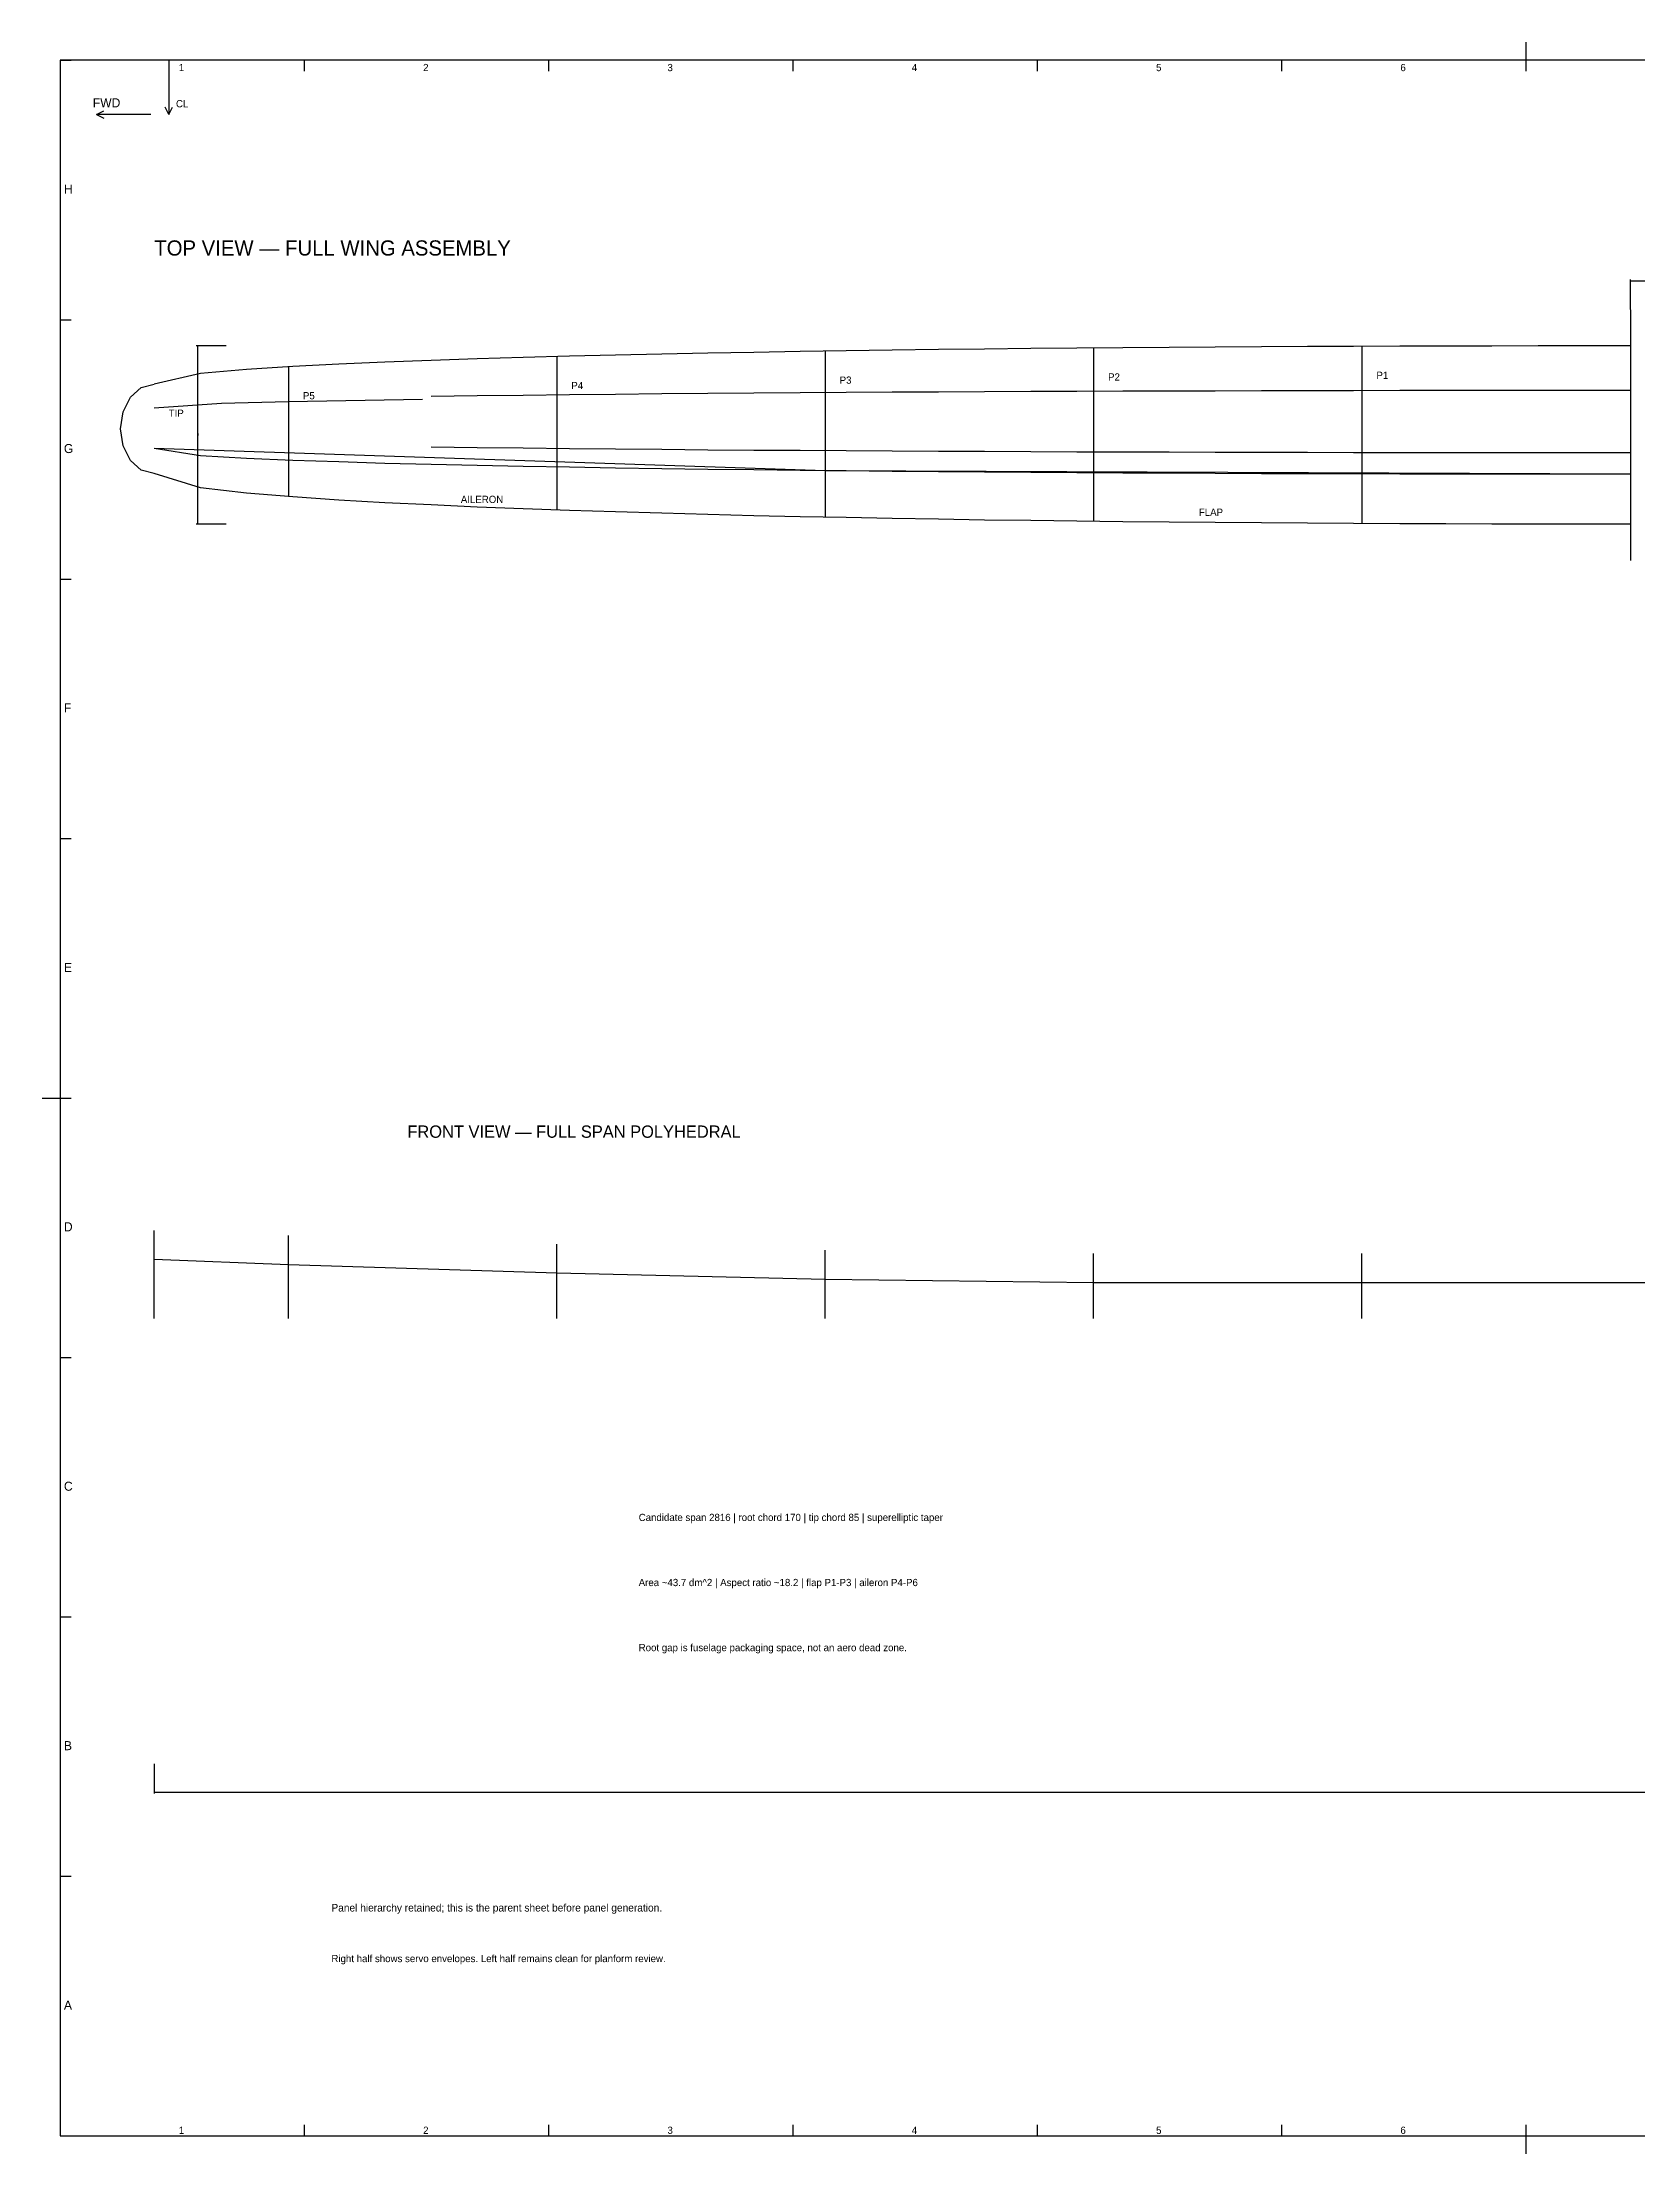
# Model space of a CAD drawing. Header units: metres. Extents: x 15 to 883, y 5 to 589.
# Drawn here: x 15 to 456, y 5 to 589 of the extents above; entities that cross this region are included whole.
import ezdxf

# ---------------------------------------------------------------- set-up
doc = ezdxf.new("R2010")
doc.units = ezdxf.units.M
for name, color, linetype in [('BORDER', 7, 'Continuous'), ('CENTERLINE', 5, 'Continuous'), ('DIMENSION', 1, 'Continuous'), ('ORIENTATION', 7, 'Continuous'), ('OUTLINE', 7, 'Continuous'), ('SECTION', 4, 'Continuous'), ('SPAR', 3, 'Continuous'), ('TEXT', 7, 'Continuous')]:
    doc.layers.add(name, color=color, linetype=linetype)
doc.styles.add('OpenSansCondensed-Light', font='OpenSansCondensed-Light.ttf')
doc.dimstyles.new('EZDXF', dxfattribs={"dimtxt": 0.25, "dimasz": 0.175, "dimexe": 0.375, "dimexo": 0.125, "dimgap": 0.1, "dimtad": 1, "dimlfac": 100, "dimzin": 12, "dimdsep": 46, "dimtxsty": 'OpenSansCondensed-Light', "dimblk": 'ARCHTICK', "dimcen": 2.5, "dimazin": 3, "dimtfac": 0.5, "dimtmove": 2, "dimatfit": 3})

# ---------------------------------------------------------------- blocks, each defined once
blk = doc.blocks.new('_ARCHTICK')
at = {"color": 0, "linetype": 'BYBLOCK', "const_width": 0.15}
blk.add_lwpolyline([(-0.5, -0.5), (0.5, 0.5)], dxfattribs=at)

msp = doc.modelspace()

# ---------------------------------------------------------------- linework, layer by layer
at = {"layer": 'BORDER'}
for p, q in [((831, 584), (20, 584)), ((20, 584), (20, 10)), ((20, 584), (23, 584)), ((87.58333, 581), (87.58333, 584)), ((155.16667, 581), (155.16667, 584)), ((222.75, 581), (222.75, 584)), ((290.33333, 581), (290.33333, 584)), ((357.91667, 581), (357.91667, 584)), ((425.5, 584), (425.5, 589)), ((425.5, 581), (425.5, 584)), ((20, 512.25), (23, 512.25)), ((20, 440.5), (23, 440.5)), ((20, 368.75), (23, 368.75)), ((15, 297), (20, 297)), ((20, 297), (23, 297)), ((20, 225.25), (23, 225.25)), ((20, 153.5), (23, 153.5)), ((20, 81.75), (23, 81.75)), ((87.58333, 10), (87.58333, 13)), ((155.16667, 10), (155.16667, 13)), ((222.75, 10), (222.75, 13)), ((290.33333, 10), (290.33333, 13)), ((357.91667, 10), (357.91667, 13)), ((425.5, 10), (425.5, 13)), ((20, 10), (831, 10)), ((425.5, 5), (425.5, 10))]:
    msp.add_line(p, q, dxfattribs=at)
at = {"layer": 'CENTERLINE'}
for p, q in [((454.32, 515), (454.32, 445.7)), ((58.76, 474.63362), (46, 476.6525)), ((231.6, 470.48395), (46, 476.6525)), ((71.52, 473.8893), (58.76, 474.63362)), ((84.28, 473.34465), (71.52, 473.8893)), ((97.04, 472.90424), (84.28, 473.34465)), ((109.8, 472.53138), (97.04, 472.90424)), ((122.56, 472.20728), (109.8, 472.53138)), ((135.32, 471.9208), (122.56, 472.20728)), ((148.08, 471.6647), (135.32, 471.9208)), ((160.84, 471.43392), (148.08, 471.6647)), ((173.6, 471.22479), (160.84, 471.43392)), ((186.36, 471.03455), (173.6, 471.22479)), ((199.12, 470.86103), (186.36, 471.03455)), ((211.88, 470.70253), (199.12, 470.86103)), ((224.64, 470.55765), (211.88, 470.70253)), ((237.4, 470.42525), (224.64, 470.55765)), ((454.32, 469.504), (231.6, 470.48395)), ((250.16, 470.30437), (237.4, 470.42525)), ((262.92, 470.19421), (250.16, 470.30437)), ((275.68, 470.09407), (262.92, 470.19421)), ((288.44, 470.00337), (275.68, 470.09407)), ((301.2, 469.92158), (288.44, 470.00337)), ((313.96, 469.84824), (301.2, 469.92158)), ((326.72, 469.78296), (313.96, 469.84824)), ((339.48, 469.72537), (326.72, 469.78296)), ((352.24, 469.67514), (339.48, 469.72537)), ((365, 469.63198), (352.24, 469.67514)), ((377.76, 469.59561), (365, 469.63198)), ((390.52, 469.56575), (377.76, 469.59561)), ((403.28, 469.54215), (390.52, 469.56575)), ((416.04, 469.52452), (403.28, 469.54215)), ((428.8, 469.51257), (416.04, 469.52452)), ((441.56, 469.50593), (428.8, 469.51257)), ((454.32, 469.504), (441.56, 469.50593))]:
    msp.add_line(p, q, dxfattribs=at)
at = {"layer": 'ORIENTATION'}
for p, q in [((50, 584), (50, 569)), ((30, 569), (32, 570)), ((45, 569), (30, 569)), ((30, 569), (32, 568)), ((50, 569), (49, 571)), ((50, 569), (51, 571))]:
    msp.add_line(p, q, dxfattribs=at)
at = {"layer": 'OUTLINE'}
for p, q in [((173.6, 502.44848), (160.84, 502.1384)), ((186.36, 502.73057), (173.6, 502.44848)), ((199.12, 502.98785), (186.36, 502.73057)), ((211.88, 503.22288), (199.12, 502.98785)), ((224.64, 503.4377), (211.88, 503.22288)), ((237.4, 503.63401), (224.64, 503.4377)), ((250.16, 503.81325), (237.4, 503.63401)), ((262.92, 503.97659), (250.16, 503.81325)), ((275.68, 504.12506), (262.92, 503.97659)), ((288.44, 504.25956), (275.68, 504.12506)), ((301.2, 504.38083), (288.44, 504.25956)), ((313.96, 504.48957), (301.2, 504.38083)), ((326.72, 504.58637), (313.96, 504.48957)), ((339.48, 504.67176), (326.72, 504.58637)), ((352.24, 504.74624), (339.48, 504.67176)), ((365, 504.81023), (352.24, 504.74624)), ((377.76, 504.86417), (365, 504.81023)), ((390.52, 504.90844), (377.76, 504.86417)), ((403.28, 504.94344), (390.52, 504.90844)), ((416.04, 504.96957), (403.28, 504.94344)), ((428.8, 504.98729), (416.04, 504.96957)), ((441.56, 504.99714), (428.8, 504.98729)), ((454.32, 505), (441.56, 504.99714)), ((454.32, 505), (454.32, 455.7)), ((58.76, 497.39401), (46, 494.4005)), ((71.52, 498.49766), (58.76, 497.39401)), ((84.28, 499.30525), (71.52, 498.49766)), ((97.04, 499.95826), (84.28, 499.30525)), ((109.8, 500.51113), (97.04, 499.95826)), ((122.56, 500.99169), (109.8, 500.51113)), ((135.32, 501.41646), (122.56, 500.99169)), ((148.08, 501.79621), (135.32, 501.41646)), ((160.84, 502.1384), (148.08, 501.79621)), ((58.76, 465.78235), (46, 469.7505)), ((71.52, 464.31938), (58.76, 465.78235)), ((84.28, 463.24886), (71.52, 464.31938)), ((97.04, 462.38324), (84.28, 463.24886)), ((109.8, 461.65036), (97.04, 462.38324)), ((122.56, 461.01334), (109.8, 461.65036)), ((135.32, 460.45027), (122.56, 461.01334)), ((148.08, 459.94689), (135.32, 460.45027)), ((160.84, 459.49328), (148.08, 459.94689)), ((173.6, 459.08224), (160.84, 459.49328)), ((186.36, 458.70832), (173.6, 459.08224)), ((199.12, 458.36727), (186.36, 458.70832)), ((211.88, 458.05572), (199.12, 458.36727)), ((224.64, 457.77096), (211.88, 458.05572)), ((237.4, 457.51072), (224.64, 457.77096)), ((250.16, 457.27314), (237.4, 457.51072)), ((262.92, 457.05662), (250.16, 457.27314)), ((275.68, 456.8598), (262.92, 457.05662)), ((288.44, 456.68152), (275.68, 456.8598)), ((301.2, 456.52076), (288.44, 456.68152)), ((313.96, 456.37661), (301.2, 456.52076)), ((326.72, 456.2483), (313.96, 456.37661)), ((339.48, 456.1351), (326.72, 456.2483)), ((352.24, 456.03639), (339.48, 456.1351)), ((365, 455.95155), (352.24, 456.03639)), ((377.76, 455.88006), (365, 455.95155)), ((390.52, 455.82137), (377.76, 455.88006)), ((403.28, 455.77498), (390.52, 455.82137)), ((416.04, 455.74034), (403.28, 455.77498)), ((428.8, 455.71685), (416.04, 455.74034)), ((441.56, 455.7038), (428.8, 455.71685)), ((454.32, 455.7), (441.56, 455.7038)), ((46, 252.38), (83.12, 250.93)), ((83.12, 250.93), (157.36, 248.61)), ((157.36, 248.61), (231.6, 246.87)), ((231.6, 246.87), (305.84, 246)), ((305.84, 246), (380.08, 246)), ((380.08, 246), (454.32, 246)), ((454.32, 246), (465.34, 246))]:
    msp.add_line(p, q, dxfattribs=at)
msp.add_lwpolyline([(46, 469.7505), (42.4154, 470.68868), (39.37653, 473.36041), (37.34602, 477.35893), (36.633, 482.0755), (37.34602, 486.79207), (39.37653, 490.79059), (42.4154, 493.46232), (46, 494.4005)], dxfattribs=at)
at = {"layer": 'SECTION'}
for p, q in [((231.6, 503.54698), (231.6, 457.6261)), ((305.84, 504.42179), (305.84, 456.46646)), ((380.08, 504.87292), (380.08, 455.86845)), ((83.12, 499.23939), (83.12, 463.33615)), ((157.36, 502.04846), (157.36, 459.61251)), ((46, 236), (46, 260.38)), ((83.12, 236), (83.12, 258.93)), ((157.36, 236), (157.36, 256.61)), ((231.6, 236), (231.6, 254.87)), ((305.84, 236), (305.84, 254)), ((380.08, 236), (380.08, 254))]:
    msp.add_line(p, q, dxfattribs=at)
at = {"layer": 'SPAR'}
for p, q in [((135.32, 491.17491), (122.56, 490.9971)), ((148.08, 491.33388), (135.32, 491.17491)), ((160.84, 491.47712), (148.08, 491.33388)), ((173.6, 491.60692), (160.84, 491.47712)), ((186.36, 491.72501), (173.6, 491.60692)), ((199.12, 491.83271), (186.36, 491.72501)), ((211.88, 491.93109), (199.12, 491.83271)), ((224.64, 492.02101), (211.88, 491.93109)), ((237.4, 492.10319), (224.64, 492.02101)), ((250.16, 492.17822), (237.4, 492.10319)), ((262.92, 492.24659), (250.16, 492.17822)), ((275.68, 492.30875), (262.92, 492.24659)), ((288.44, 492.36505), (275.68, 492.30875)), ((301.2, 492.41581), (288.44, 492.36505)), ((313.96, 492.46133), (301.2, 492.41581)), ((326.72, 492.50185), (313.96, 492.46133)), ((339.48, 492.5376), (326.72, 492.50185)), ((352.24, 492.56877), (339.48, 492.5376)), ((365, 492.59556), (352.24, 492.56877)), ((377.76, 492.61814), (365, 492.59556)), ((390.52, 492.63667), (377.76, 492.61814)), ((403.28, 492.65132), (390.52, 492.63667)), ((416.04, 492.66226), (403.28, 492.65132)), ((428.8, 492.66968), (416.04, 492.66226)), ((441.56, 492.6738), (428.8, 492.66968)), ((454.32, 492.675), (441.56, 492.6738)), ((64.56, 489.06581), (46, 487.745)), ((83.12, 489.54552), (64.56, 489.06581)), ((120.24, 490.16671), (83.12, 489.54552)), ((135.32, 476.83675), (122.56, 477.00468)), ((148.08, 476.68662), (135.32, 476.83675)), ((160.84, 476.55133), (148.08, 476.68662)), ((173.6, 476.42874), (160.84, 476.55133)), ((186.36, 476.31722), (173.6, 476.42874)), ((199.12, 476.2155), (186.36, 476.31722)), ((211.88, 476.12258), (199.12, 476.2155)), ((224.64, 476.03765), (211.88, 476.12258)), ((237.4, 475.96004), (224.64, 476.03765)), ((250.16, 475.88918), (237.4, 475.96004)), ((262.92, 475.82461), (250.16, 475.88918)), ((275.68, 475.76591), (262.92, 475.82461)), ((288.44, 475.71273), (275.68, 475.76591)), ((301.2, 475.66479), (288.44, 475.71273)), ((313.96, 475.6218), (301.2, 475.66479)), ((326.72, 475.58353), (313.96, 475.6218)), ((339.48, 475.54977), (326.72, 475.58353)), ((352.24, 475.52033), (339.48, 475.54977)), ((365, 475.49502), (352.24, 475.52033)), ((377.76, 475.4737), (365, 475.49502)), ((390.52, 475.4562), (377.76, 475.4737)), ((403.28, 475.44236), (390.52, 475.4562)), ((416.04, 475.43203), (403.28, 475.44236)), ((428.8, 475.42503), (416.04, 475.43203)), ((441.56, 475.42113), (428.8, 475.42503)), ((454.32, 475.42), (441.56, 475.42113))]:
    msp.add_line(p, q, dxfattribs=at)

# ---------------------------------------------------------------- texts
at = {"layer": 'BORDER'}
for s, height, p in [('1', 2, (52.79167, 581)), ('2', 2, (120.375, 581)), ('3', 2, (187.95833, 581)), ('4', 2, (255.54167, 581)), ('5', 2, (323.125, 581)), ('6', 2, (390.70833, 581)), ('H', 2.5, (21, 547.125)), ('G', 2.5, (21, 475.375)), ('F', 2.5, (21, 403.625)), ('E', 2.5, (21, 331.875)), ('D', 2.5, (21, 260.125)), ('C', 2.5, (21, 188.375)), ('B', 2.5, (21, 116.625)), ('A', 2.5, (21, 44.875)), ('1', 2, (52.79167, 10.5)), ('2', 2, (120.375, 10.5)), ('3', 2, (187.95833, 10.5)), ('4', 2, (255.54167, 10.5)), ('5', 2, (323.125, 10.5)), ('6', 2, (390.70833, 10.5))]:
    msp.add_text(s, height=height, dxfattribs=at).set_placement(p)
at = {"layer": 'ORIENTATION'}
for s, height, p in [('FWD', 2.5, (29, 571)), ('CL', 2, (52, 571))]:
    msp.add_text(s, height=height, dxfattribs=at).set_placement(p)
at = {"layer": 'TEXT'}
for s, height, p in [('TOP VIEW — FULL WING ASSEMBLY', 4.2, (46, 530)), ('P3', 2, (235.6, 494.54698)), ('P2', 2, (309.84, 495.42179)), ('P1', 2, (384.08, 495.87292)), ('P5', 2, (87.12, 490.23939)), ('P4', 2, (161.36, 493.04846)), ('TIP', 2, (50, 485.4005)), ('AILERON', 2, (130.8, 461.56822)), ('FLAP', 2, (334.96, 457.99397)), ('FRONT VIEW — FULL SPAN POLYHEDRAL', 3.4, (116, 286)), ('Candidate span 2816 | root chord 170 | tip chord 85 | superelliptic taper', 2, (180, 180)), ('Area ~43.7 dm^2 | Aspect ratio ~18.2 | flap P1-P3 | aileron P4-P6', 2, (180, 162)), ('Root gap is fuselage packaging space, not an aero dead zone.', 2, (180, 144)), ('Panel hierarchy retained; this is the parent sheet before panel generation.', 2.1, (95, 72)), ('Right half shows servo envelopes. Left half remains clean for planform review.', 2, (95, 58))]:
    msp.add_text(s, height=height, dxfattribs=at).set_placement(p)

# ---------------------------------------------------------------- dimensions: what is measured, and where the dimension line sits
at = {"layer": 'DIMENSION'}
for base, p1, p2 in [((454.32, 523), (454.32, 515), (465.34, 515)), ((46, 105), (46, 113), (873.66, 113))]:
    msp.add_linear_dim(base=base, p1=p1, p2=p2, dimstyle='EZDXF', dxfattribs=at).render()
msp.add_linear_dim(base=(58, 505), p1=(66, 505), p2=(66, 455.7), angle=90, dimstyle='EZDXF', dxfattribs=at).render()

doc.saveas('drawing.dxf')
